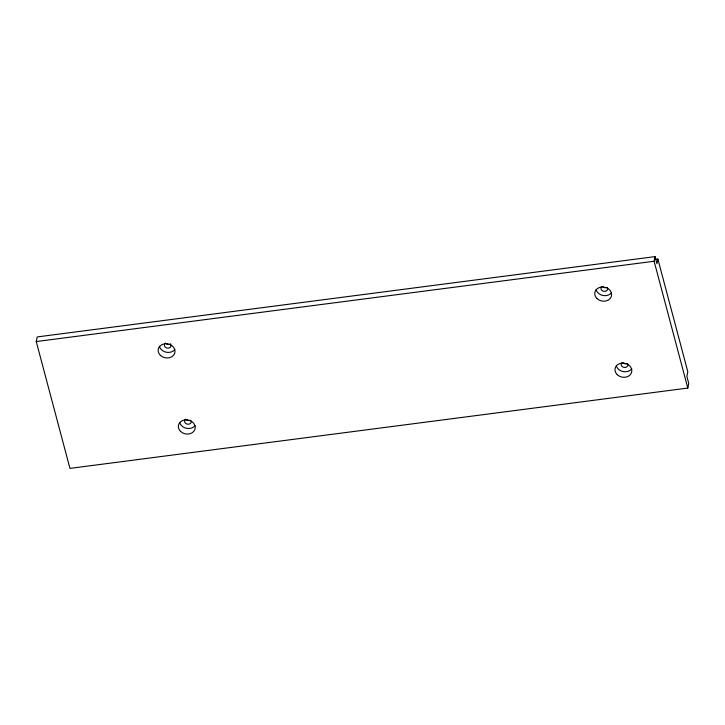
<?xml version="1.0" encoding="UTF-8"?>
<svg xmlns="http://www.w3.org/2000/svg" width="725" height="725" viewBox="0 0 725 725"><rect width="100%" height="100%" fill="white"/><g stroke="black" fill="none" stroke-linecap="round" stroke-linejoin="round"><path stroke-width="1.09" d="M657.865 259.024L687.817 371.753L686.874 376.384L688.75 383.434L687.808 388.065L69.953 468.386L36.25 341.566L37.193 336.935L655.047 256.614L656.923 263.655L657.865 259.024L654.503 259.459M687.808 388.065L654.104 261.245L655.047 256.614M36.25 341.566L654.104 261.245M190.24 420.301A3.398 2.828 11.5 0 1 186.189 419.467M626.862 363.542A3.398 2.828 11.5 0 1 622.811 362.708M627.524 363.497A3.398 2.828 11.5 0 1 624.406 367.475A3.398 2.828 11.5 0 1 621.669 362.953M191.21 420.971A3.398 2.828 11.5 0 1 186.914 424.053A3.398 2.828 11.5 0 1 185.618 419.168M195.061 425.62A8.501 7.06 11.5 0 1 186.488 428.321A8.501 7.06 11.5 0 1 179.673 422.467M631.738 368.789A8.501 7.06 11.5 0 1 623.219 371.581A8.501 7.06 11.5 0 1 616.322 365.808M170.747 343.822A3.398 2.828 11.5 0 1 165.971 343.378M606.644 287.453A3.398 2.828 11.5 0 1 602.584 286.62M170.991 344.873A3.398 2.828 11.5 0 1 166.696 347.964A3.398 2.828 11.5 0 1 165.4 343.079M607.296 287.408A3.398 2.828 11.5 0 1 604.179 291.377A3.398 2.828 11.5 0 1 601.451 286.855M174.843 349.532A8.501 7.06 11.5 0 1 166.27 352.223A8.501 7.06 11.5 0 1 159.455 346.378M611.465 292.773A8.501 7.06 11.5 0 1 602.892 295.465A8.501 7.06 11.5 0 1 596.077 289.619M617.283 374.725A8.501 7.06 11.5 0 0 631.502 372.704A8.501 7.06 11.5 0 0 621.416 363.171A8.501 7.06 11.5 0 0 617.283 374.725M180.579 431.411A8.501 7.06 11.5 0 0 194.853 429.553A8.501 7.06 11.5 0 0 184.911 419.911A8.501 7.06 11.5 0 0 180.579 431.411M160.361 355.313A8.501 7.06 11.5 0 0 174.634 353.465A8.501 7.06 11.5 0 0 164.693 343.822A8.501 7.06 11.5 0 0 160.361 355.313M596.983 298.555A8.501 7.06 11.5 0 0 611.248 296.706A8.501 7.06 11.5 0 0 601.306 287.064A8.501 7.06 11.5 0 0 596.983 298.555"/></g></svg>
